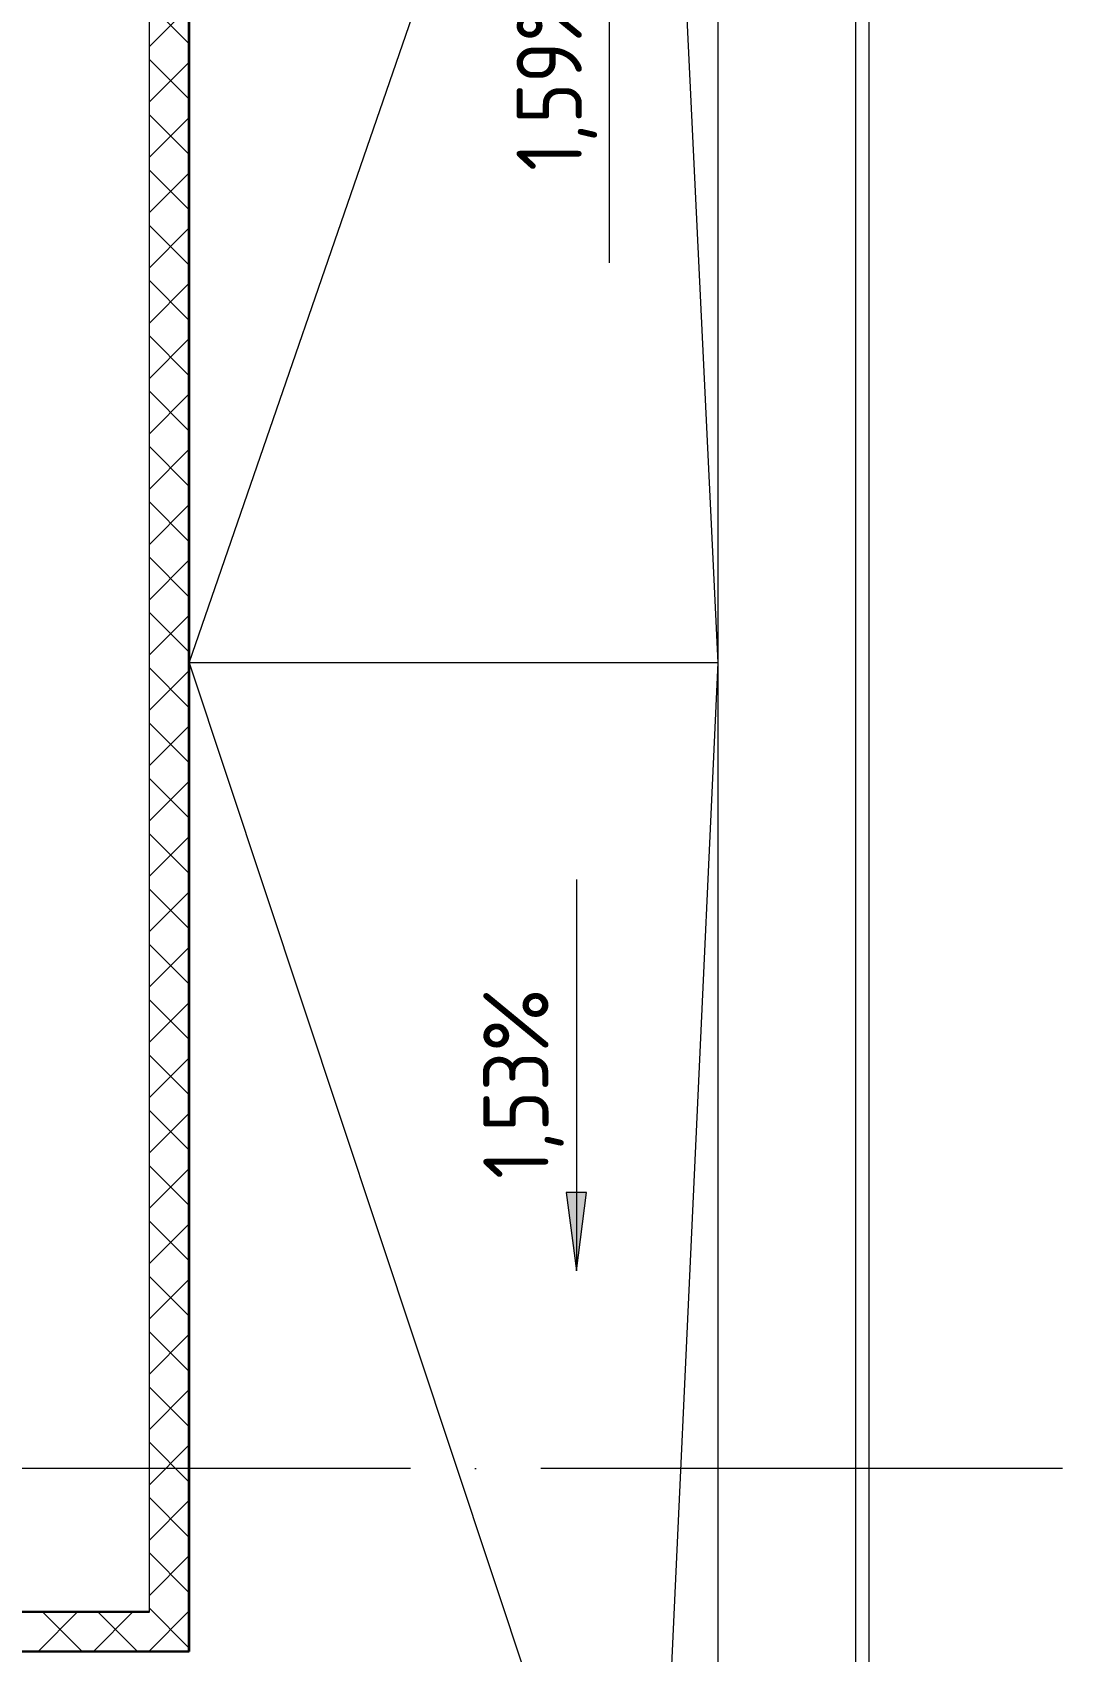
# Model space of a CAD drawing. Header units: millimetres. Extents: x -421858 to 614926, y -468665 to 141641.
# Drawn here: x 161377 to 165326, y 16261 to 22470 of the extents above; entities that cross this region are included whole.
import ezdxf

# ---------------------------------------------------------------- set-up
doc = ezdxf.new("R2010")
doc.units = ezdxf.units.MM
doc.linetypes.add('ADSK_Линия сетки', pattern=[25, 20, -2.5, 0, -2.5])
for name, color, linetype, lineweight in [('Крыша', 7, 'Continuous', 9), ('Оси', 252, 'Continuous', 9), ('Размеры', 7, 'Continuous', 9), ('Стены внутренние', 7, 'Continuous', 18), ('Стены штриховка', 252, 'Continuous', 9)]:
    doc.layers.add(name, color=color, linetype=linetype, lineweight=lineweight)
doc.styles.add('GOST Common_2', font='', dxfattribs={"width": 0.9, "height": 250})
doc.styles.get('GOST Common_2').set_extended_font_data('GOST type B')

# ---------------------------------------------------------------- blocks, each defined once
blk = doc.blocks.new('2 этаж')
at = {"layer": 'Размеры', "true_color": 0x636466}
blk.add_hatch(color=251, dxfattribs=at).paths.add_polyline_path([(163462.1, 17721.2), (163501.6, 18021.2), (163422.7, 18021.2)])
at = {"layer": 'Крыша', "color": 251, "true_color": 0x636466}
for p, q in [((161978, 20053), (163701.2, 25045.9)), ((164006, 20053), (163766.7, 25036.4)), ((161978, 20053), (161978, 20053)), ((164006, 20053), (161978, 20053)), ((161978, 20053), (163702.7, 14860.2)), ((163766.4, 14869.2), (164006, 20053)), ((164006, 20053), (164006, 20053)), ((164006, 20053), (164006, 20053)), ((161978, 16260.7), (161978, 16260.7))]:
    blk.add_line(p, q, dxfattribs=at)
at = {"layer": 'Оси', "color": 251, "linetype": 'ADSK_Линия сетки', "ltscale": 100, "true_color": 0x636466}
blk.add_line((165326, 16962.7), (93603.7, 16962.7), dxfattribs=at)
at = {"layer": 'Размеры', "color": 251, "lineweight": 20, "true_color": 0x636466}
for p, q in [((163589.8, 21586.6), (163589.8, 23086.6)), ((163462.1, 19221.2), (163462.1, 17721.2))]:
    blk.add_line(p, q, dxfattribs=at)
at = {"layer": 'Размеры', "color": 251, "true_color": 0x636466}
for p, q in [((163501.6, 18021.2), (163422.7, 18021.2)), ((163422.7, 18021.2), (163462.1, 17721.2)), ((163462.1, 17721.2), (163501.6, 18021.2))]:
    blk.add_line(p, q, dxfattribs=at)
at = {"layer": 'Стены внутренние', "color": 251, "lineweight": 30, "true_color": 0x636466}
for p, q in [((161978, 16260.7), (161978, 29064.7)), ((161276, 16412.7), (161826, 16412.7)), ((161978, 16260.7), (160576, 16260.7))]:
    blk.add_line(p, q, dxfattribs=at)
at = {"layer": 'Стены внутренние', "color": 251, "true_color": 0x636466}
for p, q in [((161826, 16412.7), (161826, 28362.7)), ((164006, 12262.7), (164006, 27064.7)), ((164533, 12262.7), (164533, 27064.7)), ((164583, 27064.7), (164583, 12262.7))]:
    blk.add_line(p, q, dxfattribs=at)
at = {"layer": 'Стены внутренние', "color": 251, "linetype": 'Continuous', "lineweight": 9, "true_color": 0x636466}
for p, q in [((161976, 22428.8), (161826, 22578.8)), ((161826, 22416.1), (161976, 22566.1)), ((161976, 22216.7), (161826, 22366.7)), ((161826, 22204), (161976, 22354)), ((161978, 22307.9), (161976, 22304.4)), ((161976, 22004.6), (161826, 22154.6)), ((161826, 21991.9), (161976, 22141.9)), ((161976, 22125.7), (161978, 22125.7)), ((161976, 21792.4), (161826, 21942.4)), ((161826, 21779.7), (161976, 21929.7)), ((161976, 21922.5), (161978, 21922.5)), ((161976, 21580.3), (161826, 21730.3)), ((161826, 21567.6), (161976, 21717.6)), ((161976, 21617.7), (161978, 21617.7)), ((161976, 21368.2), (161826, 21518.2)), ((161826, 21355.5), (161976, 21505.5)), ((161976, 21156), (161826, 21306)), ((161977.6, 21348.1), (161976, 21350.9)), ((161826, 21143.4), (161976, 21293.4)), ((161976, 20943.9), (161826, 21093.9)), ((161826, 20931.2), (161976, 21081.2)), ((161976, 21008.1), (161978, 21008.1)), ((161976, 20731.8), (161826, 20881.8)), ((161826, 20719.1), (161976, 20869.1)), ((161976, 20804.9), (161978, 20804.9)), ((161976, 20519.6), (161826, 20669.6)), ((161826, 20507), (161976, 20657)), ((161976, 20500.1), (161978, 20500.1)), ((161976, 20307.5), (161826, 20457.5)), ((161826, 20294.8), (161976, 20444.8)), ((161976, 20095.4), (161826, 20245.4)), ((161826, 20082.7), (161976, 20232.7)), ((161978, 20072.7), (161976, 20069.2)), ((161976, 19883.2), (161826, 20033.2)), ((161826, 19870.6), (161976, 20020.6)), ((161976, 19890.5), (161978, 19890.5)), ((161976, 19671.1), (161826, 19821.1)), ((161826, 19658.4), (161976, 19808.4)), ((161976, 19687.3), (161978, 19687.3)), ((161976, 19459), (161826, 19609)), ((161826, 19446.3), (161976, 19596.3)), ((161978, 19463.1), (161976.2, 19460)), ((161976, 19246.8), (161826, 19396.8)), ((161826, 19234.2), (161976, 19384.2)), ((161976, 19382.5), (161978, 19382.5)), ((161976, 19034.7), (161826, 19184.7)), ((161826, 19022), (161976, 19172)), ((161976, 18822.6), (161826, 18972.6)), ((161826, 18809.9), (161976, 18959.9)), ((161978, 18909.1), (161976, 18912.5)), ((161976, 18610.4), (161826, 18760.4)), ((161976, 18772.9), (161978, 18772.9)), ((161826, 18597.8), (161976, 18747.8)), ((161978, 18650.3), (161976, 18646.8)), ((161976, 18569.7), (161978, 18569.7)), ((161976, 18398.3), (161826, 18548.3)), ((161826, 18385.6), (161976, 18535.6)), ((161976, 18186.2), (161826, 18336.2)), ((161826, 18173.5), (161976, 18323.5)), ((161976, 18264.9), (161978, 18264.9)), ((161976, 17974.1), (161826, 18124.1)), ((161826, 17961.4), (161976, 18111.4)), ((161976, 17761.9), (161826, 17911.9)), ((161826, 17749.2), (161976, 17899.2)), ((161976, 17549.8), (161826, 17699.8)), ((161826, 17537.1), (161976, 17687.1)), ((161976, 17655.3), (161978, 17655.3)), ((161976, 17337.7), (161826, 17487.7)), ((161826, 17325), (161976, 17475)), ((161976, 17452.1), (161978, 17452.1)), ((161976, 17125.5), (161826, 17275.5)), ((161826, 17112.8), (161976, 17262.8)), ((161976, 17147.3), (161978, 17147.3)), ((161976, 16913.4), (161826, 17063.4)), ((161826, 16900.7), (161976, 17050.7)), ((161976, 16701.3), (161826, 16851.3)), ((161826, 16688.6), (161976, 16838.6)), ((161978, 16673.9), (161976, 16677.3)), ((161976, 16489.1), (161826, 16639.1)), ((161826, 16476.4), (161976, 16626.4)), ((161976, 16537.7), (161978, 16537.7)), ((161400.2, 16262.7), (161550.2, 16412.7)), ((161566, 16262.7), (161416, 16412.7)), ((161612.3, 16262.7), (161762.3, 16412.7)), ((161778.1, 16262.7), (161628.1, 16412.7)), ((161976, 16277), (161826, 16427)), ((161826, 16264.3), (161976, 16414.3)), ((161978, 16415.1), (161976, 16411.6)), ((161976, 16334.5), (161978, 16334.5)), ((161824.4, 16262.7), (161826, 16264.3))]:
    blk.add_line(p, q, dxfattribs=at)
at = {"layer": 'Стены штриховка', "color": 251, "true_color": 0x636466}
for p, q in [((161976, 16260.7), (161976, 29064.7)), ((161978, 16262.7), (160578, 16262.7))]:
    blk.add_line(p, q, dxfattribs=at)
at = {"layer": 'Размеры', "color": 251, "true_color": 0x636466, "style": 'GOST Common_2', "width": 0.9}
for s, p in [('1,59%%%', (163483.1, 21939.5)), ('1,53%%%', (163355.4, 18074))]:
    blk.add_text(s, height=250, rotation=90, dxfattribs=at).set_placement(p)

msp = doc.modelspace()

# ---------------------------------------------------------------- block references
msp.add_blockref('2 этаж', (0, 0))

doc.saveas('drawing.dxf')
